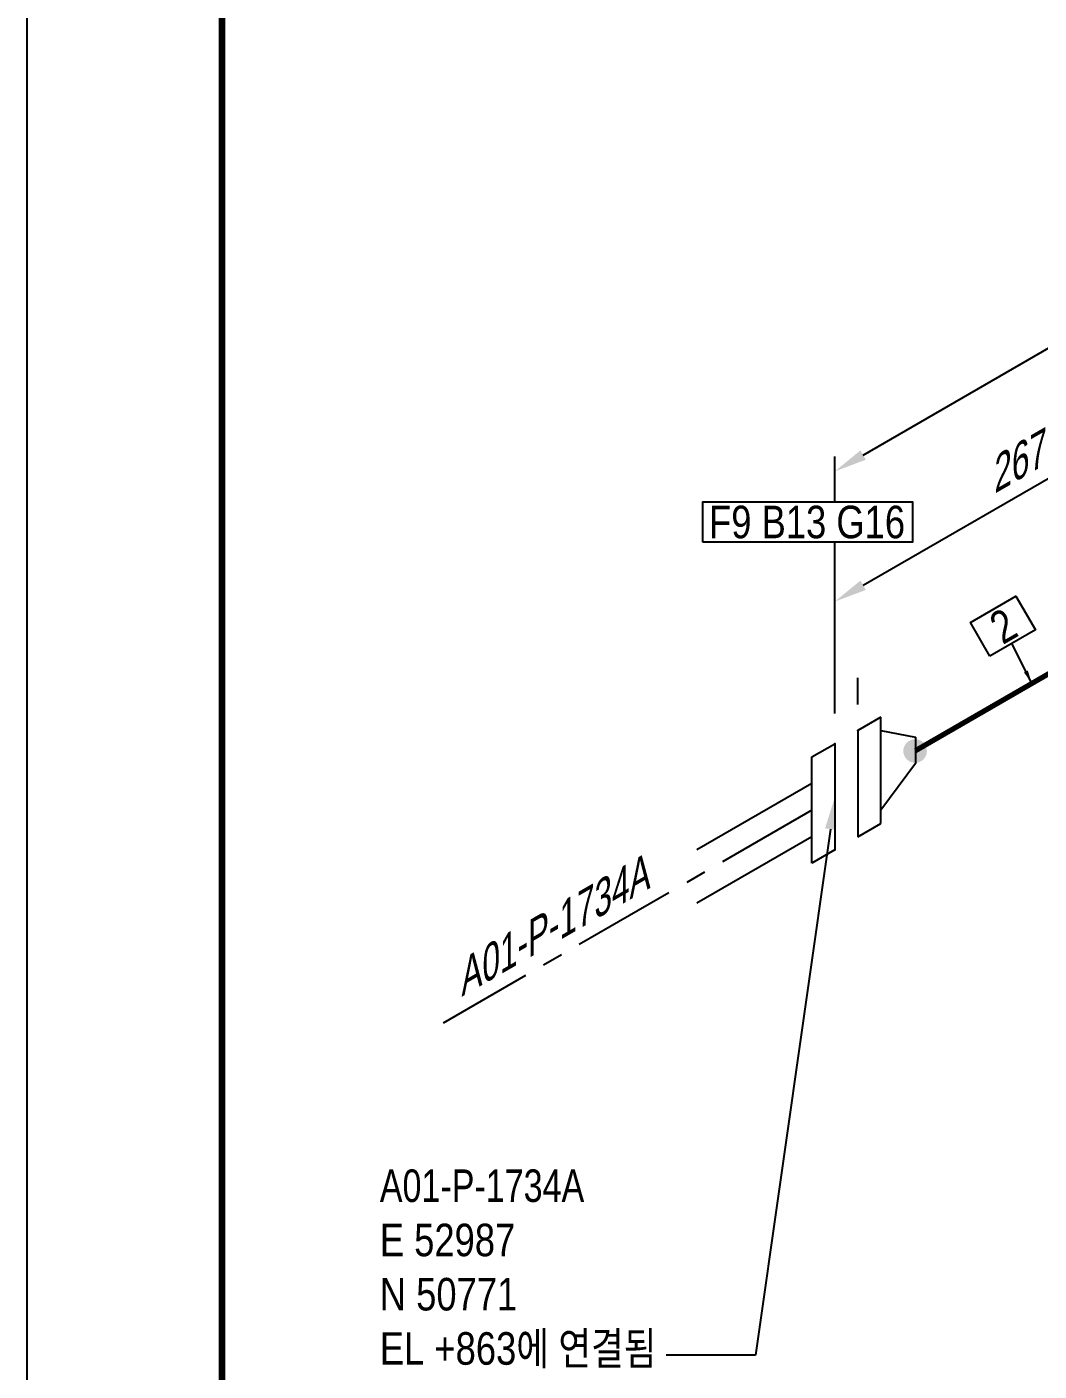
# Model space of a CAD drawing. Header units: millimetres. Extents: x 0 to 594, y 0 to 420.
# Drawn here: x 0 to 77.8, y 214.8 to 318 of the extents above; entities that cross this region are included whole.
import ezdxf
from ezdxf import colors
from ezdxf.entities.mleader import LeaderData, LeaderLine
from ezdxf.enums import TextEntityAlignment as Align
from ezdxf.math import Vec2, Vec3

# ---------------------------------------------------------------- set-up
doc = ezdxf.new("R2010")
doc.units = ezdxf.units.MM
doc.header["$LTSCALE"] = 0.25
doc.linetypes.add('CENTER', pattern=[50.8, 31.75, -6.35, 6.35, -6.35])
doc.linetypes.add('DASHED2', pattern=[9.525, 6.35, -3.175])
for name, color, linetype in [('기기', 6, 'Continuous'), ('밸브', 4, 'Continuous'), ('연속', 7, 'DASHED2'), ('열 추적 선', 7, 'CENTER'), ('용접', 1, 'Continuous'), ('주석', 7, 'Continuous'), ('치수', 1, 'Continuous')]:
    doc.layers.add(name, color=color, linetype=linetype)
doc.layers.add('파이프', color=3, linetype='Continuous', lineweight=70)
doc.styles.add('AdskIsoAnnotation', font='arial.ttf', dxfattribs={"width": 0.8, "height": 1})
doc.styles.add('AdskIsoMetric', font='arial.ttf', dxfattribs={"width": 0.8, "height": 2.5})
doc.styles.add('AdskIsoMetric30', font='arial.ttf', dxfattribs={"width": 0.8, "oblique": 30, "height": 2.5})
doc.styles.get("Standard").update_dxf_attribs({"font": 'arial.ttf'})
doc.dimstyles.new('AdskIsoMetric', dxfattribs={"dimtxt": 2.5, "dimasz": 2.5, "dimexe": 1, "dimexo": 2, "dimgap": 0.8, "dimtad": 1, "dimdec": 0, "dimrnd": 1, "dimzin": 0, "dimdsep": 46, "dimtxsty": 'AdskIsoMetric', "dimcen": 0, "dimclrt": 7, "dimadec": 0, "dimazin": 0, "dimtfac": 1, "dimtdec": 0, "dimtmove": 1, "dimatfit": 3, "dimfxl": 0, "dimfrac": 2, "dimtolj": 1, "dimtzin": 0, "dimarcsym": 0})

# ---------------------------------------------------------------- blocks, each defined once
blk = doc.blocks.new('끝 장비-1-IsoLeft')
at = {"color": 0, "linetype": 'ByBlock', "lineweight": -2, "extrusion": (0, 0.816497, 0.57735)}
for p, q in [((0, 0.1021), (-0.4419, 0.3572)), ((-0.1768, 0), (-0.6187, 0.2552)), ((-0.2652, -0.051), (0.0884, 0.1531)), ((0.0884, 0.1531), (0.1768, 0.1021)), ((0.1768, 0.1021), (-0.1768, -0.1021)), ((-0.1768, -0.1021), (-0.2652, -0.051))]:
    blk.add_line(p, q, dxfattribs=at)
blk = doc.blocks.new('개스킷-1-IsoLeft')
at = {"color": 0, "linetype": 'ByBlock', "lineweight": -2}
for p in [(0.1238, 0.1326), (0.221, 0.0765), (-0.221, -0.0765), (-0.1326, -0.1276)]:
    blk.add_point(p, dxfattribs=at)
blk = doc.blocks.new('플랜지WN-1-IsoLeft')
at = {"color": 0, "linetype": 'ByBlock', "lineweight": -2, "extrusion": (0, 0.816497, 0.57735)}
for p, q in [((0.1989, 0.0893), (-0.1547, -0.1148)), ((-0.1547, 0.0383), (-0.0663, 0.0893)), ((-0.0663, 0.0893), (0.1547, 0.0638)), ((0.2873, 0.0383), (0.1989, 0.0893)), ((-0.1105, -0.0893), (-0.1547, 0.0383)), ((-0.0663, -0.1659), (0.2873, 0.0383)), ((-0.1547, -0.1148), (-0.0663, -0.1659))]:
    blk.add_line(p, q, dxfattribs=at)
blk = doc.blocks.new('*D108')
at = {"layer": 'Defpoints', "color": 0}
for p in [(88.96, 289.4), (88.96, 274.4), (62.09, 262.97)]:
    blk.add_point(p, dxfattribs=at)
at = {"layer": '치수', "color": 0, "lineweight": -2}
for p, q in [((88.96, 276.71), (88.96, 290.56)), ((64.26, 275.14), (86.8, 288.15)), ((62.09, 265.28), (62.09, 275.04))]:
    blk.add_line(p, q, dxfattribs=at)
at = {"layer": '치수', "color": 0}
for points in [[(86.59, 288.51), (87, 287.79), (88.96, 289.4)], [(64.05, 275.5), (64.46, 274.78), (62.09, 273.89)]]:
    blk.add_solid(points, dxfattribs=at)
at = {"layer": '치수', "color": 7, "insert": (75.75, 284.39), "char_height": 2.5, "attachment_point": 5, "rotation": 30, "style": 'AdskIsoMetric30'}
blk.add_mtext('\\A1;267', dxfattribs=at)
blk = doc.blocks.new('개스킷 해치 표식-1-IsoLeft')
at = {"linetype": 'ByBlock', "lineweight": -2, "extrusion": (0, 0.816497, 0.57735)}
blk.add_line((0, 0), (-0.0884, -0.051), dxfattribs=at)
blk = doc.blocks.new('*D114')
at = {"layer": 'Defpoints', "color": 0}
for p in [(212.87, 370.94), (212.87, 345.94), (62.09, 262.97)]:
    blk.add_point(p, dxfattribs=at)
at = {"layer": '치수', "color": 0, "lineweight": -2}
for p, q in [((212.87, 348.25), (212.87, 372.1)), ((64.26, 285.14), (210.71, 369.69)), ((62.09, 265.28), (62.09, 285.04))]:
    blk.add_line(p, q, dxfattribs=at)
at = {"layer": '치수', "color": 0}
for points in [[(210.5, 370.05), (210.92, 369.33), (212.87, 370.94)], [(64.05, 285.5), (64.46, 284.78), (62.09, 283.89)]]:
    blk.add_solid(points, dxfattribs=at)
at = {"layer": '치수', "color": 7, "insert": (137.48, 330.03), "char_height": 2.5, "attachment_point": 5, "rotation": 30, "style": 'AdskIsoMetric30'}
blk.add_mtext('\\A1;2206', dxfattribs=at)
blk = doc.blocks.new('Buttweld')
at = {"lineweight": -2}
blk.add_hatch(color=0, dxfattribs=at).paths.add_polyline_path([(0.044, -0.0026), (0.0433, 0.0053), (0.0413, 0.0129), (0.0379, 0.02), (0.0334, 0.0265), (0.0278, 0.0321), (0.0214, 0.0366), (0.0142, 0.0399), (0.0066, 0.042), (-0.0013, 0.0427), (-0.0091, 0.042), (-0.0168, 0.0399), (-0.0239, 0.0366), (-0.0304, 0.0321), (-0.036, 0.0265), (-0.0405, 0.02), (-0.0438, 0.0129), (-0.0459, 0.0053), (-0.0466, -0.0026), (-0.0459, -0.0105), (-0.0438, -0.0181), (-0.0405, -0.0252), (-0.036, -0.0317), (-0.0304, -0.0373), (-0.0239, -0.0418), (-0.0168, -0.0452), (-0.0091, -0.0472), (-0.0013, -0.0479), (0.0066, -0.0472), (0.0142, -0.0452), (0.0214, -0.0418), (0.0278, -0.0373), (0.0334, -0.0317), (0.0379, -0.0252), (0.0413, -0.0181), (0.0433, -0.0105)], is_closed=False, flags=0)
blk = doc.blocks.new('AnnoRect')
at = {"color": 0, "linetype": 'ByBlock', "lineweight": -2}
blk.add_wipeout([(-0.81, -0.6), (-0.81, 0.6), (0.81, 0.6), (0.81, -0.6)], dxfattribs=at)
blk.add_lwpolyline([(-0.81, -0.6), (-0.81, 0.6), (0.81, 0.6), (0.81, -0.6)], close=True, dxfattribs=at)
at = {"color": 0, "linetype": 'ByBlock', "lineweight": -2, "style": 'AdskIsoAnnotation', "width": 0.8}
blk.add_attdef('XX', text='', height=1, dxfattribs=at).set_placement((0, 0), align=Align.MIDDLE_CENTER)

msp = doc.modelspace()

# ---------------------------------------------------------------- linework, layer by layer
msp.add_lwpolyline([(0, 0), (594, 0), (594, 420), (0, 420)], close=True)
at = {"const_width": 0.5}
msp.add_lwpolyline([(15, 15), (579, 15), (579, 405), (15, 405)], close=True, dxfattribs=at)
at = {"layer": '열 추적 선', "color": 1}
msp.add_line((60.323, 257.867), (31.977, 241.502), dxfattribs=at)
at = {"layer": '파이프'}
msp.add_lwpolyline([(68.278, 262.46), (109.644, 286.342)], dxfattribs=at)

# ---------------------------------------------------------------- block references
at = {"layer": '밸브', "xscale": 20, "yscale": 20, "zscale": 20}
for name, p, rotation in [('플랜지WN-1-IsoLeft', (66.069, 261.184), 239.9999999999999), ('개스킷-1-IsoLeft', (62.975, 259.398), 239.9999999998556)]:
    msp.add_blockref(name, p, dxfattribs=dict(at, rotation=rotation))
at = {"layer": '연속', "xscale": 20, "yscale": 20, "zscale": 20, "rotation": 59.99999999999999}
msp.add_blockref('끝 장비-1-IsoLeft', (62.091, 258.888), dxfattribs=at)
at = {"layer": '용접', "xscale": 20, "yscale": 20, "zscale": 20}
msp.add_blockref('Buttweld', (68.278, 262.46), dxfattribs=at)
at = {"layer": '치수', "xscale": 20, "yscale": 20, "zscale": 20, "rotation": 239.9999999999999}
msp.add_blockref('개스킷 해치 표식-1-IsoLeft', (63.859, 265.991), dxfattribs=at)
msp.add_blockref('개스킷 해치 표식-1-IsoLeft', (63.859, 265.991), dxfattribs=at)

# ---------------------------------------------------------------- texts
at = {"layer": '기기', "insert": (40.044, 248.777), "char_height": 2.5, "attachment_point": 5, "rotation": 30, "style": 'AdskIsoMetric30'}
msp.add_mtext('\\A1;A01-P-1734A', dxfattribs=at)
at = {"layer": '주석', "insert": (27.12, 215), "char_height": 2.5, "attachment_point": 7, "style": 'AdskIsoAnnotation'}
msp.add_mtext('\\P{\\fGulim|b0|i0|c129|p50;A01-P-1734A\\P}E 52987\\PN 50771\\PEL +863{\\fGulim|b0|i0|c129|p50;에 연결됨}', dxfattribs=at)

# ---------------------------------------------------------------- dimensions: what is measured, and where the dimension line sits
at = {"layer": '치수'}
for base, p2, text, override, picture, middle in [((212.873, 370.942), (212.873, 345.942), '2206', {"dimtad": 0, "dimlfac": 12.820738, "dimtxsty": 'AdskIsoMetric30', "dimse1": 0, "dimse2": 0, "dimsd1": 0, "dimsd2": 0, "dimtmove": 1}, '*D114', (137.482, 330.032)), ((88.961, 289.401), (88.961, 274.401), '267', {"dimtad": 0, "dimlfac": 9.19525, "dimtxsty": 'AdskIsoMetric30', "dimse1": 0, "dimse2": 0, "dimsd1": 0, "dimsd2": 0, "dimtmove": 1}, '*D108', (75.746, 284.389))]:
    dim = msp.add_linear_dim(base=base, p1=(62.091, 262.97), p2=p2, angle=30, text=text, dimstyle='AdskIsoMetric', override=override, dxfattribs=at)
    dim.commit()
    dim.dimension.update_dxf_attribs({"geometry": picture, "text_midpoint": middle, "dimtype": 160})

# ---------------------------------------------------------------- leaders
at = {"layer": '주석'}
ml = msp.add_multileader_mtext('Standard', dxfattribs=at)
ml.set_content('')
ml.set_leader_properties()
ml.build(insert=Vec2(0, 0))
ml.multileader.update_dxf_attribs({"dogleg_length": 0, "arrow_head_size": 0})
ctx = ml.context
ctx.base_point, ctx.arrow_head_size = Vec3(75.679, 270.66), 0
notes = []
notes.append((ctx, [(0, (1, 1, 0), (75.679, 270.66), (-1, 0), 0, [(0, [(77.218, 267.622)], 0, [])])]))
ctx.mtext, ml.multileader.dxf.content_type = None, 0
ml = msp.add_multileader_mtext('Standard', dxfattribs=at)
ml.set_content('')
ml.set_leader_properties()
ml.build(insert=Vec2(0, 0))
ml.multileader.update_dxf_attribs({"dogleg_length": 6.881, "arrow_head_size": 2.5})
ctx = ml.context
ctx.base_point, ctx.arrow_head_size = Vec3(49.119, 216), 2.5
notes.append((ctx, [(0, (1, 1, 0), (56, 216), (-1, 0), 6.881, [(0, [(62.091, 258.888)], 0, [])])]))
ctx.mtext, ml.multileader.dxf.content_type = None, 0
for ctx, leaders in notes:
    for number, flags, end, landing, length, lines in leaders:
        leader = LeaderData()
        leader.index, (leader.has_last_leader_line, leader.has_dogleg_vector, leader.attachment_direction) = number, flags
        leader.last_leader_point, leader.dogleg_vector, leader.dogleg_length = Vec3(end), Vec3(landing), length
        for number, points, colour, breaks in lines:
            line = LeaderLine()
            line.index, line.vertices, line.color, line.breaks = number, Vec3.list(points), colors.encode_raw_color(colour), breaks
            leader.lines.append(line)
        ctx.leaders.append(leader)

# ---------------------------------------------------------------- next in the draw order: block references
ref = msp.add_blockref('AnnoRect', (60, 280), dxfattribs=dict(at, xscale=9.945571955719558, yscale=2.586971350613916, zscale=2.5))
ref.add_attrib('XX_001', 'F9 B13 G16', (52.417, 278.751), dxfattribs={"layer": '0', "color": 0, "linetype": 'ByBlock', "lineweight": -2, "height": 2.5, "style": 'AdskIsoAnnotation', "width": 0.8})
ref = msp.add_blockref('AnnoRect', (75, 272), dxfattribs=dict(at, xscale=2.5, yscale=2.5, zscale=2.5, rotation=29.99999999999154))
ref.add_attrib('XX_001', '2', (74.983, 270.541), dxfattribs={"layer": '0', "color": 0, "linetype": 'ByBlock', "lineweight": -2, "height": 2.5, "rotation": 30, "style": 'AdskIsoAnnotation', "width": 0.8})

doc.saveas('drawing.dxf')
